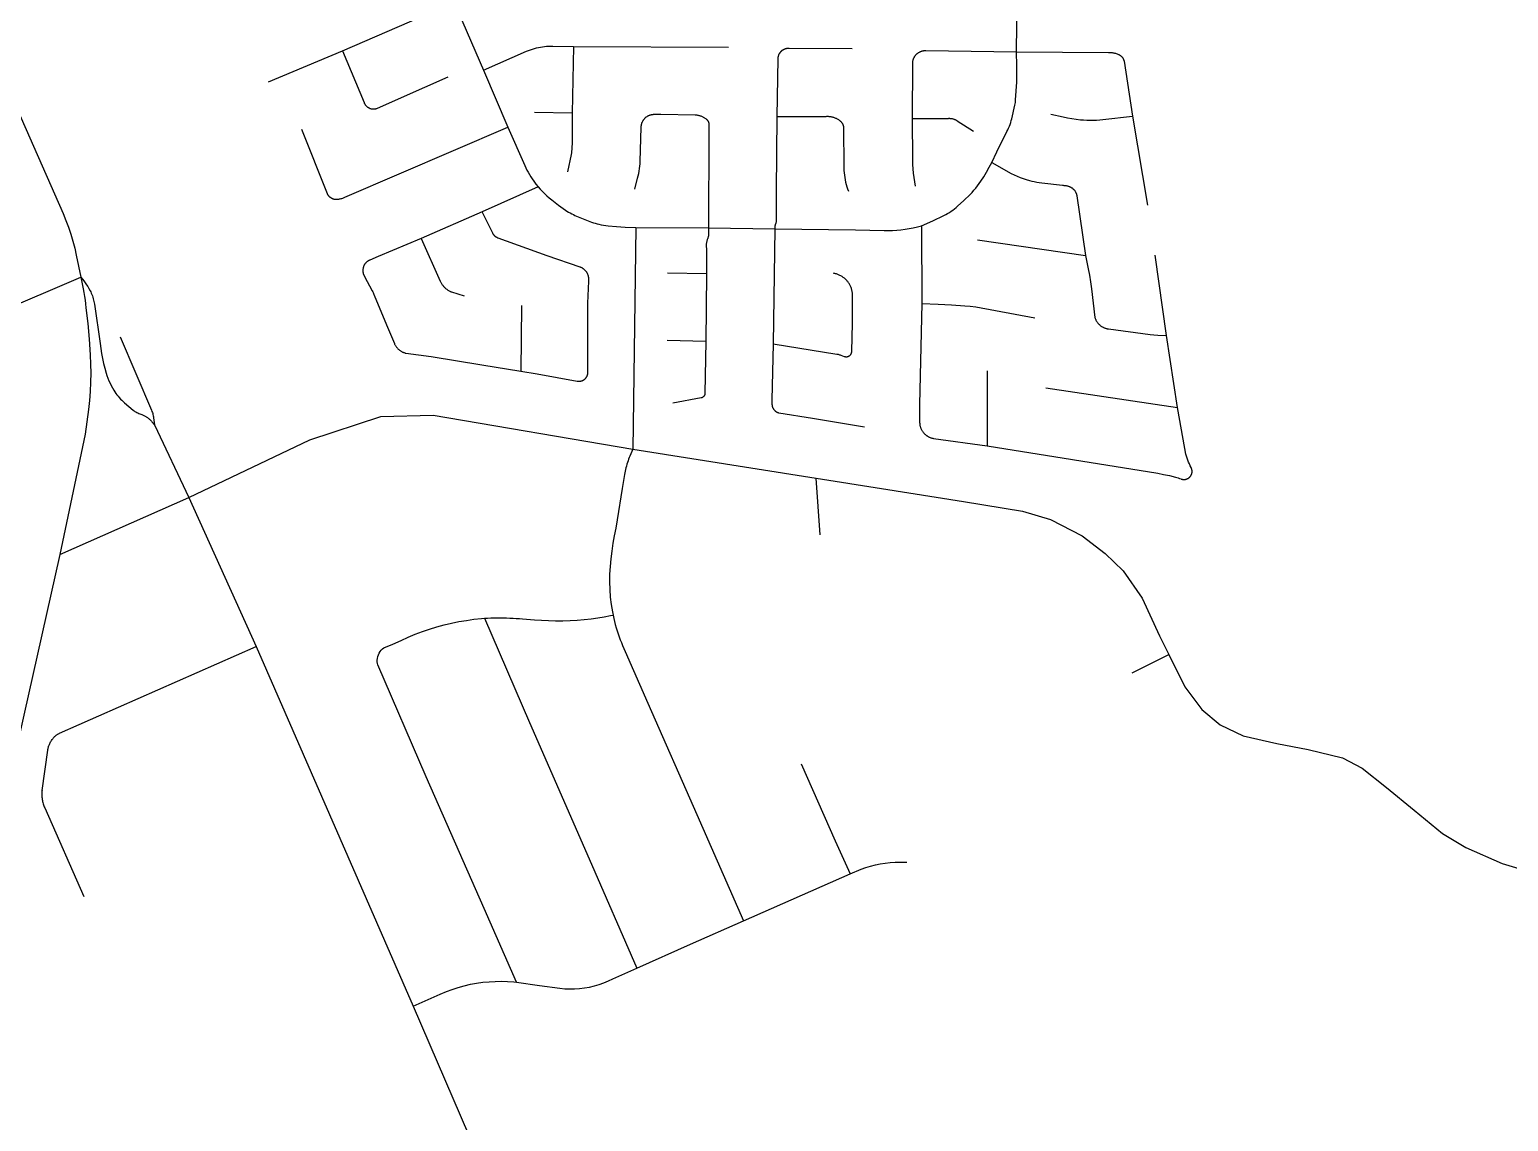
# Model space of a CAD drawing. Header units: inches. Extents: x 326453 to 344102, y 4677180 to 4689621.
# Drawn here: x 340284 to 341495, y 4686833 to 4687728 of the extents above; entities that cross this region are included whole.
import ezdxf

# ---------------------------------------------------------------- set-up
doc = ezdxf.new("R2010")
doc.units = ezdxf.units.IN
doc.header["$MEASUREMENT"] = 0
doc.layers.add('Street_Centreline', color=7, linetype='Continuous')

msp = doc.modelspace()

# ---------------------------------------------------------------- linework, layer by layer
at = {"layer": 'Street_Centreline'}
for p, q in [((341092.1168, 4687709.6132), (341094.2491, 4687854.6796)), ((340540.0179, 4687710.3217), (340631.5223, 4687750.0194)), ((340631.5223, 4687750.0194), (340655.5264, 4687694.5847)), ((340729.3203, 4687713.9793), (340728.1299, 4687659.3408)), ((340729.3203, 4687713.9793), (340856.1467, 4687713.4277)), ((340479.5288, 4687685.0388), (340540.0179, 4687710.3217)), ((340655.5264, 4687694.5847), (340675.5052, 4687647.8113)), ((340728.1299, 4687659.3408), (340697.2511, 4687659.8683)), ((341187.2659, 4687656.8302), (341199.3618, 4687583.8649)), ((340700.4545, 4687598.8667), (340654.4832, 4687578.4584)), ((340654.4832, 4687578.4584), (340604.6638, 4687556.567)), ((341014.2718, 4687566.948), (341014.5483, 4687503.3558)), ((340780.3548, 4687565.6351), (340777.9166, 4687384.1829)), ((340780.3548, 4687565.6351), (340839.8519, 4687565.4191)), ((340839.8519, 4687565.4191), (340894.2039, 4687564.5357)), ((340894.2039, 4687564.5357), (340892.9771, 4687470.2883)), ((341060.1293, 4687555.5388), (341148.8302, 4687542.5909)), ((341215.0729, 4687477.0905), (341205.7013, 4687542.8355)), ((340220.0451, 4687479.93), (340325.7858, 4687524.8186)), ((340838.145, 4687527.6623), (340806.4364, 4687528.2838)), ((340838.145, 4687527.6623), (340837.625, 4687472.28)), ((340686.7205, 4687501.7493), (340686.1049, 4687447.9526)), ((340837.625, 4687472.28), (340805.9609, 4687473.0806)), ((341224.1584, 4687418.2392), (341215.0729, 4687477.0905)), ((341068.1902, 4687448.1714), (341068.1469, 4687386.886)), ((341116.1631, 4687434.3031), (341224.1584, 4687418.2392)), ((340386.1478, 4687403.9043), (340414.2878, 4687344.4262)), ((340777.9166, 4687384.1829), (340928.1989, 4687360.3161)), ((340931.3174, 4687313.9646), (340928.1989, 4687360.3161)), ((340308.5451, 4687297.8308), (340414.2878, 4687344.4262)), ((340414.2878, 4687344.4262), (340469.481, 4687222.4573)), ((340469.481, 4687222.4573), (340598.0764, 4686927.86)), ((341186.8539, 4687200.7935), (341216.8826, 4687215.8423)), ((340868.6462, 4686997.5821), (340955.7995, 4687036.2002)), ((340598.0764, 4686927.86), (340720.632, 4686643.9962))]:
    msp.add_line(p, q, dxfattribs=at)
for points in [[(340154.3559, 4687931.1213), (340249.2829, 4687717.3006), (340311.3195, 4687577.0146), (340313.5524, 4687571.4959), (340315.6123, 4687565.9103), (340317.497, 4687560.2632), (340319.2048, 4687554.5601), (340320.7339, 4687548.8065), (340322.083, 4687543.0081), (340325.7858, 4687524.8186)], [(340655.5264, 4687694.5847), (340690.9409, 4687709.9662), (340692.5052, 4687710.6155), (340694.0897, 4687711.2137), (340695.6928, 4687711.7601), (340697.3129, 4687712.254), (340698.9481, 4687712.6951), (340700.5968, 4687713.0827), (340702.2573, 4687713.4165), (340703.9277, 4687713.6962), (340705.6063, 4687713.9215), (340707.2914, 4687714.092), (340708.9811, 4687714.2077), (340710.6737, 4687714.2684), (340712.3673, 4687714.274), (340729.3204, 4687713.9794)], [(340957.6861, 4687712.1008), (340906.012, 4687712.1928), (340905.7113, 4687712.2136), (340905.4101, 4687712.224), (340905.1088, 4687712.2239), (340904.8076, 4687712.2132), (340904.5069, 4687712.192), (340904.2072, 4687712.1603), (340903.9088, 4687712.1182), (340903.612, 4687712.0657), (340903.3173, 4687712.0029), (340903.0249, 4687711.9298), (340902.7353, 4687711.8466), (340902.4487, 4687711.7533), (340902.1656, 4687711.65), (340901.8862, 4687711.5369), (340901.611, 4687711.4142), (340901.3402, 4687711.2819), (340901.0742, 4687711.1402), (340900.8133, 4687710.9894), (340900.5578, 4687710.8295), (340900.3081, 4687710.6608), (340900.0644, 4687710.4835), (340899.827, 4687710.2978), (340899.5963, 4687710.1039), (340899.3725, 4687709.9021), (340899.1558, 4687709.6926), (340898.9466, 4687709.4756), (340898.7451, 4687709.2515), (340898.5516, 4687709.0205), (340898.3662, 4687708.7828), (340898.1893, 4687708.5389), (340898.021, 4687708.2889), (340897.8615, 4687708.0332), (340897.711, 4687707.7721), (340897.5697, 4687707.5059), (340897.4378, 4687707.2349), (340897.3155, 4687706.9595), (340897.2028, 4687706.6799), (340897.1, 4687706.3966), (340897.0071, 4687706.1099), (340896.9243, 4687705.8202), (340896.8517, 4687705.5277), (340896.7893, 4687705.2328), (340896.7372, 4687704.936), (340896.6955, 4687704.6375), (340896.6643, 4687704.3377), (340896.6436, 4687704.0371), (340896.6334, 4687703.7359), (340895.8533, 4687656.426)], [(340540.0179, 4687710.3217), (340557.7473, 4687667.8962), (340557.8635, 4687667.631), (340557.9887, 4687667.37), (340558.1227, 4687667.1134), (340558.2654, 4687666.8615), (340558.4167, 4687666.6147), (340558.5763, 4687666.3732), (340558.7441, 4687666.1373), (340558.9198, 4687665.9072), (340559.1034, 4687665.6833), (340559.2944, 4687665.4658), (340559.4928, 4687665.255), (340559.6983, 4687665.0511), (340559.9106, 4687664.8543), (340560.1296, 4687664.6649), (340560.3549, 4687664.4832), (340560.5863, 4687664.3092), (340560.8235, 4687664.1432), (340561.0662, 4687663.9855), (340561.3142, 4687663.8361), (340561.5671, 4687663.6953), (340561.8248, 4687663.5633), (340562.0867, 4687663.4401), (340562.3528, 4687663.326), (340562.6226, 4687663.221), (340562.8958, 4687663.1253), (340563.1721, 4687663.039), (340563.4513, 4687662.9622), (340563.7328, 4687662.8951), (340564.0166, 4687662.8375), (340564.3021, 4687662.7898), (340564.5891, 4687662.7518), (340564.8772, 4687662.7236), (340565.1661, 4687662.7054), (340565.4555, 4687662.697), (340565.745, 4687662.6985), (340566.0342, 4687662.7099), (340566.3229, 4687662.7312), (340566.6108, 4687662.7624), (340566.8973, 4687662.8034), (340567.1823, 4687662.8541), (340567.4654, 4687662.9146), (340567.7463, 4687662.9848), (340568.0246, 4687663.0645), (340568.3, 4687663.1536), (340588.4, 4687672.1705), (340626.7867, 4687689.0442)], [(341006.8883, 4687654.9543), (341007.1319, 4687700.435), (341007.1538, 4687700.7969), (341007.1882, 4687701.1577), (341007.2348, 4687701.5172), (341007.2937, 4687701.8749), (341007.3649, 4687702.2304), (341007.4481, 4687702.5832), (341007.5434, 4687702.933), (341007.6506, 4687703.2793), (341007.7696, 4687703.6217), (341007.9002, 4687703.9599), (341008.0423, 4687704.2933), (341008.1958, 4687704.6218), (341008.3604, 4687704.9448), (341008.5359, 4687705.2619), (341008.7222, 4687705.5729), (341008.9191, 4687705.8773), (341009.1262, 4687706.1748), (341009.3434, 4687706.4651), (341009.5704, 4687706.7477), (341009.8069, 4687707.0224), (341010.0527, 4687707.2889), (341010.3075, 4687707.5467), (341010.571, 4687707.7958), (341010.8428, 4687708.0356), (341011.1226, 4687708.266), (341011.4102, 4687708.4867), (341011.7052, 4687708.6975), (341012.0072, 4687708.898), (341012.3159, 4687709.088), (341012.6309, 4687709.2674), (341012.9519, 4687709.4359), (341013.2784, 4687709.5933), (341013.6102, 4687709.7395), (341013.9467, 4687709.8742), (341014.2877, 4687709.9973), (341014.6326, 4687710.1087), (341014.9812, 4687710.2082), (341015.333, 4687710.2958), (341015.6876, 4687710.3712), (341016.0445, 4687710.4345), (341016.4034, 4687710.4855), (341016.7639, 4687710.5242), (341017.1254, 4687710.5505), (341017.4877, 4687710.5645), (341017.8502, 4687710.566), (341092.1168, 4687709.6132)], [(341071.8875, 4687618.9501), (341076.0687, 4687627.5991), (341084.2996, 4687644.131), (341085.0261, 4687645.5853), (341085.7017, 4687647.0638), (341086.3259, 4687648.5648), (341086.8977, 4687650.0866), (341087.4166, 4687651.6272), (341087.8818, 4687653.1848), (341088.2929, 4687654.7576), (341090.8181, 4687665.7363), (341091.0404, 4687666.8537), (341091.2236, 4687667.9781), (341091.3675, 4687669.1083), (341091.472, 4687670.2427), (341092.3528, 4687684.6267), (341092.5078, 4687689.0676), (341092.547, 4687693.511), (341092.4703, 4687697.9539), (341092.1168, 4687709.6132)], [(341092.1168, 4687709.6132), (341167.6441, 4687709.0998), (341168.3468, 4687709.0832), (341169.0487, 4687709.0429), (341169.7487, 4687708.979), (341170.4462, 4687708.8916), (341171.1404, 4687708.7807), (341171.8304, 4687708.6464), (341172.5156, 4687708.489), (341173.195, 4687708.3087), (341173.868, 4687708.1055), (341174.5337, 4687707.8797), (341175.1915, 4687707.6317), (341175.8405, 4687707.3617), (341176.0823, 4687707.2512), (341176.3201, 4687707.1325), (341176.5537, 4687707.0055), (341176.7828, 4687706.8706), (341177.007, 4687706.7278), (341177.2262, 4687706.5774), (341177.44, 4687706.4194), (341177.6482, 4687706.2542), (341177.8506, 4687706.0818), (341178.0469, 4687705.9025), (341178.2369, 4687705.7166), (341178.4203, 4687705.5242), (341178.5969, 4687705.3255), (341178.7666, 4687705.1209), (341178.9291, 4687704.9104), (341179.0841, 4687704.6945), (341179.2317, 4687704.4734), (341179.3715, 4687704.2473), (341179.5033, 4687704.0165), (341179.6271, 4687703.7812), (341179.7427, 4687703.5418), (341179.8499, 4687703.2986), (341179.9487, 4687703.0517), (341180.0388, 4687702.8017), (341180.1202, 4687702.5486), (341180.1928, 4687702.2929), (341180.2565, 4687702.0348), (341180.3113, 4687701.7746), (341187.2659, 4687656.8302)], [(340728.1299, 4687659.3408), (340728.1036, 4687633.5618), (340728.0807, 4687632.1953), (340728.0148, 4687630.8302), (340727.9061, 4687629.4678), (340727.7545, 4687628.1095), (340727.5603, 4687626.7567), (340727.3237, 4687625.4106), (340724.346, 4687611.093)], [(340779.5215, 4687597.1019), (340781.8202, 4687606.0188), (340782.3248, 4687607.9517), (340782.7627, 4687609.9007), (340783.1332, 4687611.8637), (340783.4361, 4687613.8382), (340783.6708, 4687615.822), (340783.8373, 4687617.8127), (340783.9351, 4687619.8079), (340784.8254, 4687647.7892), (340784.8295, 4687648.1488), (340784.846, 4687648.508), (340784.8748, 4687648.8665), (340784.9158, 4687649.2237), (340784.969, 4687649.5794), (340785.0343, 4687649.933), (340785.1118, 4687650.2842), (340785.2012, 4687650.6325), (340785.3024, 4687650.9776), (340785.4154, 4687651.319), (340785.54, 4687651.6563), (340785.6761, 4687651.9892), (340785.8235, 4687652.3172), (340785.9821, 4687652.64), (340786.1516, 4687652.9571), (340786.3318, 4687653.2683), (340786.5226, 4687653.5731), (340786.7238, 4687653.8712), (340786.935, 4687654.1623), (340787.156, 4687654.446), (340787.3866, 4687654.7219), (340787.6266, 4687654.9898), (340787.8755, 4687655.2493), (340788.1332, 4687655.5001), (340788.3993, 4687655.742), (340788.6736, 4687655.9746), (340788.9556, 4687656.1977), (340789.2451, 4687656.411), (340789.5418, 4687656.6143), (340789.8452, 4687656.8073), (340790.155, 4687656.9899), (340790.471, 4687657.1617), (340790.7926, 4687657.3226), (340791.1195, 4687657.4723), (340791.4514, 4687657.6109), (340791.7878, 4687657.7379), (340792.1283, 4687657.8534), (340792.4727, 4687657.9572), (340792.8203, 4687658.0491), (340793.1709, 4687658.1291), (340793.5241, 4687658.197), (340793.8793, 4687658.2528), (340794.2363, 4687658.2964), (340794.5945, 4687658.3278), (340794.9536, 4687658.3469), (340795.3132, 4687658.3537), (340800.853, 4687658.3635), (340828.845, 4687658.0035), (340829.3891, 4687657.9652), (340829.9315, 4687657.9083), (340830.4717, 4687657.8328), (340831.0089, 4687657.7388), (340831.5426, 4687657.6263), (340832.0721, 4687657.4955), (340832.5968, 4687657.3467), (340833.1161, 4687657.1798), (340833.6293, 4687656.9952), (340834.1359, 4687656.793), (340834.6352, 4687656.5736), (340835.1267, 4687656.3371), (340835.6097, 4687656.0838), (340836.0838, 4687655.8141), (340836.5483, 4687655.5283), (340837.0027, 4687655.2266), (340837.4465, 4687654.9095), (340837.879, 4687654.5773), (340838.2999, 4687654.2304), (340838.4406, 4687654.1061), (340838.5769, 4687653.977), (340838.7087, 4687653.8432), (340838.8358, 4687653.705), (340838.958, 4687653.5625), (340839.0752, 4687653.4158), (340839.1873, 4687653.2652), (340839.2941, 4687653.1108), (340839.3955, 4687652.9528), (340839.4915, 4687652.7914), (340839.5817, 4687652.6268), (340839.6663, 4687652.4592), (340839.745, 4687652.2887), (340839.8177, 4687652.1156), (340839.8845, 4687651.9401), (340839.9451, 4687651.7625), (340839.9996, 4687651.5828), (340840.0478, 4687651.4013), (340840.0897, 4687651.2183), (340840.1253, 4687651.034), (340840.1545, 4687650.8485), (340840.1773, 4687650.6622), (340840.1936, 4687650.4751), (340840.2034, 4687650.2876), (340840.2068, 4687650.0999), (340840.2117, 4687643.0142), (340839.8519, 4687565.4191)], [(340895.8533, 4687656.426), (340895.3594, 4687595.7367), (340895.42, 4687571.9739), (340895.4149, 4687571.6252), (340895.398, 4687571.2768), (340895.3691, 4687570.9292), (340895.3283, 4687570.5828), (340895.2758, 4687570.2379), (340895.2115, 4687569.8951), (340895.1355, 4687569.5547), (340895.048, 4687569.217), (340894.9489, 4687568.8826), (340894.8385, 4687568.5517), (340894.7168, 4687568.2248), (340894.6231, 4687567.9732), (340894.5379, 4687567.7186), (340894.4613, 4687567.4613), (340894.3934, 4687567.2015), (340894.3342, 4687566.9396), (340894.2839, 4687566.6758), (340894.2425, 4687566.4106), (340894.21, 4687566.144), (340894.1864, 4687565.8766), (340894.1719, 4687565.6085), (340894.1664, 4687565.34), (340894.1699, 4687565.0715), (340894.1824, 4687564.8033), (340894.2039, 4687564.5357)], [(340895.8533, 4687656.426), (340929.2902, 4687656.4825), (340932.8224, 4687656.5364), (340936.3518, 4687656.6862), (340936.9026, 4687656.7078), (340937.4539, 4687656.7108), (340938.0049, 4687656.6953), (340938.5551, 4687656.6612), (340939.1038, 4687656.6086), (340939.6505, 4687656.5375), (340940.1944, 4687656.4481), (340940.7351, 4687656.3405), (340941.2718, 4687656.2147), (340941.8039, 4687656.0709), (340942.3309, 4687655.9092), (340942.8522, 4687655.73), (340943.3672, 4687655.5332), (340943.8752, 4687655.3193), (340944.3757, 4687655.0883), (340944.8682, 4687654.8406), (340945.3521, 4687654.5765), (340945.8268, 4687654.2963), (340946.2918, 4687654.0002), (340946.7465, 4687653.6887), (340947.1905, 4687653.362), (340947.6233, 4687653.0205), (340947.8358, 4687652.8408), (340948.0419, 4687652.6538), (340948.2414, 4687652.4598), (340948.434, 4687652.259), (340948.6196, 4687652.0516), (340948.7979, 4687651.8379), (340948.9687, 4687651.6182), (340949.1317, 4687651.3927), (340949.2869, 4687651.1617), (340949.4339, 4687650.9254), (340949.5727, 4687650.6842), (340949.7031, 4687650.4383), (340949.8248, 4687650.1881), (340949.9378, 4687649.9338), (340950.042, 4687649.6757), (340950.1371, 4687649.4142), (340950.2231, 4687649.1495), (340950.2999, 4687648.8821), (340950.3673, 4687648.6121), (340950.4254, 4687648.3399), (340950.474, 4687648.0659), (340950.5131, 4687647.7904), (340950.5426, 4687647.5137), (340950.5626, 4687647.2361), (340950.5729, 4687646.958), (340950.5735, 4687646.6797), (340950.6414, 4687616.2683), (340950.6777, 4687614.3286), (340950.778, 4687612.3912), (340950.9421, 4687610.4582), (340951.1699, 4687608.5316), (340951.4612, 4687606.6136), (340951.8155, 4687604.7062), (340952.2326, 4687602.8116), (340952.7119, 4687600.9317), (340953.253, 4687599.0687), (340953.8552, 4687597.2245), (340954.518, 4687595.4013)], [(341006.8883, 4687654.9543), (341035.7202, 4687654.976), (341036.1082, 4687655.0163), (341036.4975, 4687655.0434), (341036.8874, 4687655.0572), (341037.2775, 4687655.0576), (341037.6675, 4687655.0447), (341038.0567, 4687655.0185), (341038.4449, 4687654.979), (341038.8314, 4687654.9262), (341039.216, 4687654.8602), (341039.598, 4687654.7812), (341039.9772, 4687654.6891), (341040.3529, 4687654.5841), (341040.7249, 4687654.4664), (341041.0926, 4687654.336), (341041.4556, 4687654.1931), (341041.8136, 4687654.0378), (341042.166, 4687653.8705), (341042.5125, 4687653.6911), (341042.8526, 4687653.5001), (341043.1861, 4687653.2975), (341043.5124, 4687653.0836), (341056.8266, 4687644.6284)], [(341009.4939, 4687599.4778), (341008.802, 4687602.9957), (341008.2299, 4687606.5351), (341007.7781, 4687610.0918), (341007.4471, 4687613.6618), (341007.2374, 4687617.2409), (341007.1492, 4687620.8251), (341006.8883, 4687654.9543)], [(341120.2198, 4687658.3866), (341130.2791, 4687656.1517), (341133.8253, 4687655.4471), (341137.3895, 4687654.8394), (341140.9688, 4687654.3293), (341144.5608, 4687653.9169), (341147.1819, 4687653.6928), (341149.8087, 4687653.5492), (341152.4387, 4687653.4862), (341155.0693, 4687653.504), (341157.6982, 4687653.6025), (341160.3228, 4687653.7816), (341162.9407, 4687654.0411), (341187.2659, 4687656.8302)], [(340506.5888, 4687646.298), (340527.4992, 4687593.4749), (340527.626, 4687593.2184), (340527.7617, 4687592.9664), (340527.906, 4687592.7193), (340528.0588, 4687592.4774), (340528.22, 4687592.2409), (340528.3892, 4687592.0101), (340528.5663, 4687591.7853), (340528.7511, 4687591.5668), (340528.9434, 4687591.3549), (340529.1429, 4687591.1497), (340529.3495, 4687590.9516), (340529.5627, 4687590.7608), (340529.7825, 4687590.5775), (340530.0085, 4687590.4019), (340530.2404, 4687590.2343), (340530.478, 4687590.0748), (340530.721, 4687589.9237), (340530.9691, 4687589.7811), (340531.222, 4687589.6471), (340531.4794, 4687589.5221), (340531.741, 4687589.406), (340532.0065, 4687589.2991), (340532.2754, 4687589.2014), (340532.5477, 4687589.1131), (340532.8228, 4687589.0344), (340533.1005, 4687588.9652), (340533.3804, 4687588.9057), (340533.6622, 4687588.8559), (340533.9456, 4687588.816), (340534.2302, 4687588.7859), (340534.5156, 4687588.7657), (340534.8016, 4687588.7554), (340535.0878, 4687588.755), (340535.3738, 4687588.7646), (340535.6593, 4687588.7841), (340536.3254, 4687588.8519), (340536.9889, 4687588.9411), (340537.6492, 4687589.0515), (340538.3056, 4687589.1831), (340538.9575, 4687589.3357), (340539.6041, 4687589.5091), (340540.2449, 4687589.7031), (340540.8791, 4687589.9177), (340541.506, 4687590.1524), (340542.1252, 4687590.4072), (340675.5052, 4687647.8113)], [(340675.5052, 4687647.8113), (340689.3284, 4687616.5525), (340690.2209, 4687614.6154), (340691.1724, 4687612.7066), (340692.1821, 4687610.828), (340693.2491, 4687608.9812), (340694.3722, 4687607.1681), (340695.5506, 4687605.3903), (340696.7829, 4687603.6496), (340698.5909, 4687601.2368), (340700.4545, 4687598.8667)], [(341014.2718, 4687566.948), (341023.5644, 4687571.088), (341032.7403, 4687575.4805), (341034.2443, 4687576.2574), (341035.7216, 4687577.0841), (341037.1704, 4687577.9597), (341038.5892, 4687578.883), (341039.9765, 4687579.8533), (341041.3306, 4687580.8692), (341042.65, 4687581.9298), (341043.9333, 4687583.0338), (341049.1124, 4687587.783), (341054.1469, 4687592.6852), (341055.7598, 4687594.3573), (341057.3173, 4687596.081), (341058.8178, 4687597.8547), (341060.2597, 4687599.6763), (341061.6414, 4687601.544), (341062.9614, 4687603.4557), (341065.3817, 4687607.2178), (341067.6777, 4687611.057), (341069.8471, 4687614.9691), (341071.8875, 4687618.9501)], [(341071.8875, 4687618.9501), (341087.8863, 4687609.8828), (341090.2814, 4687608.7335), (341092.7127, 4687607.6627), (341095.1776, 4687606.6717), (341097.6734, 4687605.7616), (341100.1976, 4687604.9332), (341102.7474, 4687604.1875), (341104.7527, 4687603.6689), (341106.7726, 4687603.211), (341108.8055, 4687602.8145), (341110.8494, 4687602.4796), (341112.9026, 4687602.2066), (341129.7453, 4687600.2256), (341130.3571, 4687600.1988), (341130.9677, 4687600.153), (341131.5767, 4687600.0882), (341132.1833, 4687600.0045), (341132.7871, 4687599.902), (341133.3874, 4687599.7808), (341133.9836, 4687599.641), (341134.5752, 4687599.4827), (341134.9033, 4687599.3832), (341135.2278, 4687599.2724), (341135.5482, 4687599.1504), (341135.8642, 4687599.0173), (341136.1753, 4687598.8732), (341136.4813, 4687598.7185), (341136.7817, 4687598.5532), (341137.0762, 4687598.3776), (341137.3644, 4687598.1918), (341137.646, 4687597.9961), (341137.9206, 4687597.7908), (341138.1879, 4687597.576), (341138.4475, 4687597.3521), (341138.6992, 4687597.1193), (341138.9427, 4687596.8778), (341139.1776, 4687596.6281), (341139.4037, 4687596.3703), (341139.6207, 4687596.1048), (341139.8284, 4687595.832), (341140.0264, 4687595.5521), (341140.2146, 4687595.2654), (341140.3927, 4687594.9724), (341140.5605, 4687594.6734), (341140.7178, 4687594.3688), (341140.8644, 4687594.0588), (341141.0002, 4687593.744), (341141.1249, 4687593.4246), (341141.2385, 4687593.101), (341141.3407, 4687592.7738), (341141.4315, 4687592.4431), (341141.5107, 4687592.1095), (341141.5783, 4687591.7734), (341141.6342, 4687591.4351), (341148.8302, 4687542.5909)], [(340700.4545, 4687598.8667), (340702.0971, 4687597.0742), (340703.8606, 4687595.2094), (340705.6819, 4687593.4009), (340707.5592, 4687591.6507), (340709.4906, 4687589.9603), (340711.4742, 4687588.3315), (340717.048, 4687584.0339), (340722.7479, 4687579.9048), (340723.9809, 4687579.0715), (340725.2427, 4687578.2824), (340726.5315, 4687577.5384), (340727.8459, 4687576.8404), (340729.1842, 4687576.1894), (340730.5446, 4687575.5861), (340742.6611, 4687570.6354), (340744.1278, 4687570.0818), (340745.6106, 4687569.5728), (340747.1081, 4687569.1089), (340748.619, 4687568.6905), (340750.1418, 4687568.3181), (340751.9976, 4687567.9218), (340753.864, 4687567.5788), (340755.7395, 4687567.2895), (340757.6224, 4687567.0541), (340764.6723, 4687566.4018), (340771.7409, 4687566.0008), (340780.3548, 4687565.6351)], [(340686.1049, 4687447.9526), (340699.4752, 4687445.729), (340732.3628, 4687439.7899), (340732.615, 4687439.746), (340732.8686, 4687439.711), (340733.1233, 4687439.6847), (340733.3787, 4687439.6673), (340733.6346, 4687439.6588), (340733.8906, 4687439.6591), (340734.1464, 4687439.6684), (340734.4018, 4687439.6865), (340734.6564, 4687439.7135), (340734.9099, 4687439.7493), (340735.162, 4687439.7939), (340735.4124, 4687439.8472), (340735.6608, 4687439.9092), (340735.907, 4687439.9797), (340736.1505, 4687440.0588), (340736.3911, 4687440.1462), (340736.6285, 4687440.242), (340736.8625, 4687440.346), (340737.0927, 4687440.458), (340737.3189, 4687440.5779), (340737.5408, 4687440.7056), (340737.7581, 4687440.841), (340737.9706, 4687440.9838), (340738.178, 4687441.1339), (340738.3801, 4687441.2911), (340738.5766, 4687441.4552), (340738.7672, 4687441.6261), (340738.9519, 4687441.8034), (340739.1302, 4687441.9871), (340739.3021, 4687442.1769), (340739.4673, 4687442.3725), (340739.6256, 4687442.5737), (340739.7768, 4687442.7803), (340739.9207, 4687442.992), (340740.0572, 4687443.2086), (340740.1861, 4687443.4298), (340740.3073, 4687443.6553), (340740.4205, 4687443.8849), (340740.5257, 4687444.1183), (340740.6228, 4687444.3553), (340740.7115, 4687444.5954), (340740.7919, 4687444.8385), (340740.8638, 4687445.0842), (340740.9271, 4687445.3323), (340740.9817, 4687445.5824), (340741.0277, 4687445.8343), (340741.0648, 4687446.0876), (340741.0932, 4687446.342), (340741.1127, 4687446.5973), (340741.1233, 4687446.8531), (340741.1251, 4687447.1091), (340740.9557, 4687463.1214), (340741.0675, 4687503.5137), (340741.7593, 4687521.61), (340741.805, 4687521.9753), (340741.8381, 4687522.342), (340741.8586, 4687522.7096), (340741.8663, 4687523.0778), (340741.8614, 4687523.4459), (340741.8437, 4687523.8137), (340741.8134, 4687524.1807), (340741.7704, 4687524.5463), (340741.7148, 4687524.9103), (340741.6467, 4687525.2722), (340741.5661, 4687525.6314), (340741.4732, 4687525.9877), (340741.3681, 4687526.3406), (340741.2508, 4687526.6896), (340741.1216, 4687527.0344), (340740.9805, 4687527.3745), (340740.8278, 4687527.7095), (340740.6636, 4687528.0391), (340740.4882, 4687528.3628), (340740.3016, 4687528.6803), (340740.1043, 4687528.9911), (340739.8963, 4687529.2949), (340739.6779, 4687529.5914), (340739.4495, 4687529.8802), (340739.2112, 4687530.1609), (340738.9634, 4687530.4332), (340738.7063, 4687530.6968), (340738.4403, 4687530.9514), (340738.1657, 4687531.1966), (340737.8828, 4687531.4322), (340737.5919, 4687531.6579), (340737.2933, 4687531.8735), (340736.9876, 4687532.0786), (340736.6749, 4687532.273), (340736.3557, 4687532.4566), (340736.0304, 4687532.629), (340735.6993, 4687532.7901), (340735.3628, 4687532.9396), (340735.0214, 4687533.0775), (340734.6754, 4687533.2035), (340707.7007, 4687542.5026), (340667.694, 4687556.8529), (340667.4331, 4687556.9551), (340667.1758, 4687557.0662), (340666.9225, 4687557.186), (340666.6734, 4687557.3145), (340666.4289, 4687557.4513), (340666.1892, 4687557.5965), (340665.9546, 4687557.7498), (340665.7254, 4687557.9111), (340665.5019, 4687558.0801), (340665.2843, 4687558.2566), (340665.0728, 4687558.4405), (340664.8678, 4687558.6315), (340664.6694, 4687558.8294), (340664.4779, 4687559.034), (340664.2935, 4687559.2451), (340664.1165, 4687559.4623), (340663.947, 4687559.6855), (340663.7853, 4687559.9143), (340663.6314, 4687560.1485), (340663.4857, 4687560.3879), (340663.3483, 4687560.6321), (340663.2193, 4687560.8809), (340654.4832, 4687578.4584)], [(340894.2039, 4687564.5357), (340960.4234, 4687563.8442), (340983.8656, 4687563.2546), (340987.2807, 4687563.2241), (340990.695, 4687563.3045), (340994.105, 4687563.4955), (340997.5069, 4687563.7972), (341000.8973, 4687564.209), (341004.2725, 4687564.7306), (341007.629, 4687565.3614), (341010.9633, 4687566.1008), (341014.2718, 4687566.948)], [(340604.6638, 4687556.567), (340569.3892, 4687541.8995), (340562.4561, 4687538.9705), (340562.1616, 4687538.84), (340561.8717, 4687538.6994), (340561.5869, 4687538.5488), (340561.3075, 4687538.3885), (340561.0338, 4687538.2185), (340560.7662, 4687538.0391), (340560.5049, 4687537.8506), (340560.2504, 4687537.6532), (340560.0028, 4687537.447), (340559.7625, 4687537.2324), (340559.5298, 4687537.0096), (340559.305, 4687536.7788), (340559.0883, 4687536.5404), (340558.88, 4687536.2947), (340558.6804, 4687536.0418), (340558.4896, 4687535.7822), (340558.3079, 4687535.5162), (340558.1356, 4687535.244), (340557.9728, 4687534.966), (340557.8197, 4687534.6825), (340557.6766, 4687534.3939), (340557.5435, 4687534.1005), (340557.4207, 4687533.8026), (340557.3083, 4687533.5007), (340557.2065, 4687533.1951), (340557.1153, 4687532.8861), (340557.0348, 4687532.5741), (340556.9652, 4687532.2596), (340556.9066, 4687531.9428), (340556.8589, 4687531.6242), (340556.8224, 4687531.3041), (340556.7969, 4687530.9829), (340556.7826, 4687530.6611), (340556.7795, 4687530.3389), (340556.7875, 4687530.0168), (340556.8067, 4687529.6953), (340556.837, 4687529.3745), (340556.8785, 4687529.055), (340556.9309, 4687528.7372), (340556.9944, 4687528.4213), (340557.0688, 4687528.1079), (340557.154, 4687527.7972), (340557.2499, 4687527.4896), (340557.3564, 4687527.1855), (340557.4734, 4687526.8854), (340557.6007, 4687526.5894), (340557.7382, 4687526.2981), (340557.8857, 4687526.0117), (340558.043, 4687525.7305), (340558.21, 4687525.455), (340564.4881, 4687513.6431), (340564.8381, 4687512.9566), (340565.1645, 4687512.2585), (340565.467, 4687511.5498), (340565.7452, 4687510.8311), (340565.9987, 4687510.1034), (340576.1296, 4687485.7769), (340582.6303, 4687470.5668), (340582.8214, 4687470.1401), (340583.0272, 4687469.7201), (340583.2472, 4687469.3075), (340583.4814, 4687468.9027), (340583.7294, 4687468.5062), (340583.9908, 4687468.1185), (340584.2655, 4687467.74), (340584.553, 4687467.3712), (340584.8531, 4687467.0126), (340585.1653, 4687466.6644), (340585.4894, 4687466.3273), (340585.8249, 4687466.0015), (340586.1713, 4687465.6874), (340586.5284, 4687465.3855), (340586.8957, 4687465.096), (340587.2727, 4687464.8194), (340587.6591, 4687464.5559), (340588.0543, 4687464.3058), (340588.4578, 4687464.0696), (340588.8693, 4687463.8473), (340589.2881, 4687463.6394), (340589.7139, 4687463.446), (340590.1461, 4687463.2674), (340590.5842, 4687463.1037), (340591.0276, 4687462.9553), (340591.4759, 4687462.8222), (340591.9285, 4687462.7047), (340612.6994, 4687459.8835), (340654.1449, 4687453.1139), (340686.1049, 4687447.9526)], [(340604.6638, 4687556.567), (340620.1153, 4687521.7579), (340620.3588, 4687521.2338), (340620.62, 4687520.7182), (340620.8986, 4687520.2119), (340621.1944, 4687519.7154), (340621.507, 4687519.2293), (340621.8359, 4687518.7541), (340622.1809, 4687518.2905), (340622.5415, 4687517.8388), (340622.9174, 4687517.3998), (340623.3079, 4687516.9738), (340623.7129, 4687516.5615), (340624.1316, 4687516.1631), (340624.5637, 4687515.7794), (340625.0086, 4687515.4105), (340625.4659, 4687515.0571), (340625.935, 4687514.7195), (340626.4153, 4687514.3982), (340626.9063, 4687514.0933), (340627.4075, 4687513.8055), (340627.9182, 4687513.5349), (340628.4378, 4687513.2819), (340628.9657, 4687513.0468), (340629.5014, 4687512.8298), (340639.8898, 4687509.5501)], [(340839.8519, 4687565.4191), (340839.8956, 4687560.3458), (340839.893, 4687559.9985), (340839.879, 4687559.6514), (340839.8538, 4687559.305), (340839.8173, 4687558.9596), (340839.7696, 4687558.6156), (340839.7108, 4687558.2733), (340839.6408, 4687557.9331), (340839.5598, 4687557.5953), (340839.4679, 4687557.2604), (340839.3652, 4687556.9286), (340839.2517, 4687556.6004), (340839.1275, 4687556.276), (340838.9383, 4687555.7796), (340838.7667, 4687555.2768), (340838.6128, 4687554.7684), (340838.4768, 4687554.2549), (340838.3589, 4687553.7369), (340838.2593, 4687553.2151), (340838.178, 4687552.6901), (340838.1152, 4687552.1626), (340838.0709, 4687551.6332), (340838.0453, 4687551.1026), (340838.0383, 4687550.5714), (340838.0499, 4687550.0403), (340838.0802, 4687549.5099), (340838.129, 4687548.9809), (340838.145, 4687527.6623)], [(341148.8302, 4687542.5909), (341150.921, 4687531.909), (341151.9472, 4687526.4629), (341152.828, 4687520.9913), (341153.5627, 4687515.4982), (341156.4051, 4687491.856), (341156.5503, 4687491.4176), (341156.7106, 4687490.9845), (341156.8856, 4687490.5571), (341157.0751, 4687490.136), (341157.279, 4687489.7216), (341157.497, 4687489.3144), (341157.7288, 4687488.915), (341157.9742, 4687488.5238), (341158.2329, 4687488.1412), (341158.5046, 4687487.7677), (341158.7889, 4687487.4038), (341159.0855, 4687487.0498), (341159.3942, 4687486.7063), (341159.7144, 4687486.3735), (341160.0458, 4687486.0519), (341160.3881, 4687485.7418), (341160.7409, 4687485.4437), (341161.1036, 4687485.1579), (341161.476, 4687484.8847), (341161.8575, 4687484.6244), (341162.2477, 4687484.3774), (341162.6461, 4687484.1439), (341163.0524, 4687483.9242), (341163.4659, 4687483.7186), (341163.8862, 4687483.5273), (341164.3129, 4687483.3505), (341164.7454, 4687483.1885), (341165.1832, 4687483.0415), (341165.6257, 4687482.9095), (341166.0726, 4687482.7928), (341166.5232, 4687482.6915), (341166.977, 4687482.6057), (341167.4334, 4687482.5355), (341201.6554, 4687477.8753), (341204.779, 4687477.6065), (341207.9086, 4687477.4207), (341215.0729, 4687477.0905)], [(340325.7858, 4687524.8186), (340327.6991, 4687515.3186), (340328.3072, 4687512.2612), (340328.826, 4687509.1873), (340329.255, 4687506.0997), (340329.5938, 4687503.0008), (340329.8422, 4687499.8934), (340331.4035, 4687487.0332), (340332.6102, 4687474.1349), (340333.4615, 4687461.2083), (340333.7823, 4687453.7642), (340333.8726, 4687446.3138), (340333.7324, 4687438.8641), (340333.3618, 4687431.4223), (340332.7612, 4687423.9956), (340331.931, 4687416.591), (340329.3431, 4687396.3421), (340308.5451, 4687297.8308)], [(340325.7858, 4687524.8186), (340327.0281, 4687523.371), (340328.2187, 4687521.8806), (340329.3562, 4687520.3492), (340330.4389, 4687518.7787), (340331.4657, 4687517.1711), (340332.4353, 4687515.5282), (340333.3464, 4687513.8523), (340333.8707, 4687512.8034), (340334.3596, 4687511.7376), (340334.8124, 4687510.6559), (340335.2287, 4687509.5597), (340335.608, 4687508.4501), (340335.9498, 4687507.3284), (340336.2538, 4687506.1959), (340336.5197, 4687505.0538), (340336.7471, 4687503.9034), (340336.9357, 4687502.7461), (340341.6248, 4687470.5966), (340342.0893, 4687466.4989), (340342.693, 4687462.4194), (340343.435, 4687458.3628), (340344.3145, 4687454.3337), (340345.3305, 4687450.3369), (340346.4819, 4687446.3769), (340347.1722, 4687444.2751), (340347.9352, 4687442.1986), (340348.77, 4687440.1499), (340349.6755, 4687438.1314), (340350.6507, 4687436.1457), (340351.6943, 4687434.195), (340352.8052, 4687432.2819), (340353.602, 4687431.0137), (340354.4427, 4687429.7743), (340355.3264, 4687428.5651), (340356.2519, 4687427.3876), (340357.2181, 4687426.2433), (340358.2238, 4687425.1335), (340359.2678, 4687424.0596), (340360.3488, 4687423.023), (340361.4654, 4687422.0249), (340368.5983, 4687415.8707), (340369.3336, 4687415.3943), (340370.0838, 4687414.9415), (340370.8481, 4687414.513), (340371.6257, 4687414.1092), (340372.4158, 4687413.7305), (340373.2177, 4687413.3772), (340374.0304, 4687413.0498), (340374.8532, 4687412.7486), (340375.6853, 4687412.4738), (340376.2437, 4687412.2528), (340376.7948, 4687412.0141), (340377.338, 4687411.7578), (340377.8728, 4687411.4844), (340378.3985, 4687411.1939), (340378.9146, 4687410.8868), (340379.4207, 4687410.5634), (340379.9161, 4687410.2239), (340380.4247, 4687409.8838), (340380.9212, 4687409.5262), (340381.405, 4687409.1516), (340381.8755, 4687408.7604), (340382.3322, 4687408.3531), (340382.7744, 4687407.9303), (340383.2017, 4687407.4923), (340383.6136, 4687407.0398), (340384.0095, 4687406.5733), (340386.1478, 4687403.9043)], [(340892.9771, 4687470.2883), (340945.0065, 4687461.9617), (340945.5643, 4687461.8633), (340946.1187, 4687461.7471), (340946.669, 4687461.6134), (340947.2149, 4687461.4622), (340947.7556, 4687461.2937), (340948.2907, 4687461.108), (340951.1452, 4687460.0533), (340951.2928, 4687460.001), (340951.442, 4687459.9538), (340951.5928, 4687459.9117), (340951.745, 4687459.8749), (340951.8983, 4687459.8433), (340952.0526, 4687459.817), (340952.2078, 4687459.7961), (340952.3635, 4687459.7804), (340952.5198, 4687459.7702), (340952.6762, 4687459.7653), (340952.8328, 4687459.7658), (340952.9892, 4687459.7717), (340953.1454, 4687459.7829), (340953.301, 4687459.7996), (340953.456, 4687459.8215), (340953.6102, 4687459.8488), (340953.7633, 4687459.8814), (340953.9152, 4687459.9192), (340954.0657, 4687459.9622), (340954.2147, 4687460.0104), (340954.3619, 4687460.0636), (340954.5072, 4687460.1219), (340954.6504, 4687460.1852), (340954.7913, 4687460.2533), (340954.9299, 4687460.3263), (340955.0658, 4687460.4039), (340955.199, 4687460.4862), (340955.3292, 4687460.573), (340955.4564, 4687460.6643), (340955.5804, 4687460.7599), (340955.7011, 4687460.8596), (340955.8182, 4687460.9635), (340955.9317, 4687461.0713), (340956.0414, 4687461.183), (340956.1472, 4687461.2984), (340956.249, 4687461.4173), (340956.3466, 4687461.5397), (340956.44, 4687461.6654), (340956.529, 4687461.7942), (340956.6135, 4687461.926), (340956.6934, 4687462.0606), (340956.7686, 4687462.1978), (340956.8391, 4687462.3376), (340956.9047, 4687462.4797), (340956.9655, 4687462.624), (340957.0212, 4687462.7703), (340957.0718, 4687462.9185), (340957.1173, 4687463.0683), (340957.1577, 4687463.2195), (340957.1928, 4687463.3721), (340957.2227, 4687463.5258), (340957.2472, 4687463.6804), (340957.2664, 4687463.8357), (340957.2803, 4687463.9917), (340957.2888, 4687464.148), (340957.8557, 4687487.1785), (340957.8466, 4687510.2159), (340957.8276, 4687510.8464), (340957.7869, 4687511.476), (340957.7246, 4687512.1037), (340957.6407, 4687512.7289), (340957.5354, 4687513.3509), (340957.4088, 4687513.9689), (340957.2609, 4687514.5822), (340957.0921, 4687515.19), (340956.9024, 4687515.7916), (340956.6922, 4687516.3864), (340956.4616, 4687516.9735), (340956.2109, 4687517.5524), (340955.9405, 4687518.1224), (340955.6507, 4687518.6827), (340955.3417, 4687519.2327), (340955.014, 4687519.7717), (340954.6679, 4687520.2991), (340954.3039, 4687520.8144), (340953.9224, 4687521.3167), (340953.5239, 4687521.8057), (340953.1087, 4687522.2807), (340952.6775, 4687522.7411), (340952.2307, 4687523.1864), (340951.7688, 4687523.6161), (340951.2924, 4687524.0296), (340950.8021, 4687524.4265), (340950.2984, 4687524.8063), (340949.7819, 4687525.1685), (340949.2533, 4687525.5128), (340948.7131, 4687525.8386), (340948.1621, 4687526.1457), (340947.6008, 4687526.4336), (340947.03, 4687526.7021), (340946.4502, 4687526.9508), (340945.8623, 4687527.1794), (340945.2668, 4687527.3876), (340944.6645, 4687527.5752), (340944.0561, 4687527.742), (340943.4424, 4687527.8877), (340942.8239, 4687528.0123), (340942.2016, 4687528.1154)], [(341014.5483, 4687503.3558), (341012.8403, 4687420.522), (341012.8416, 4687406.1867), (341012.8496, 4687405.7232), (341012.8735, 4687405.2604), (341012.9132, 4687404.7986), (341012.9688, 4687404.3384), (341013.0402, 4687403.8805), (341013.1272, 4687403.4252), (341013.2298, 4687402.9732), (341013.3478, 4687402.525), (341013.4812, 4687402.0812), (341013.6297, 4687401.6421), (341013.7932, 4687401.2084), (341013.9715, 4687400.7806), (341014.1643, 4687400.3591), (341014.3715, 4687399.9445), (341014.5928, 4687399.5373), (341014.828, 4687399.1379), (341015.0767, 4687398.7468), (341015.3387, 4687398.3645), (341015.6137, 4687397.9913), (341015.9013, 4687397.6279), (341016.2012, 4687397.2745), (341016.5131, 4687396.9316), (341016.8365, 4687396.5997), (341017.1712, 4687396.279), (341017.5166, 4687395.97), (341017.8725, 4687395.673), (341018.2383, 4687395.3885), (341018.6137, 4687395.1166), (341018.9982, 4687394.8578), (341019.3913, 4687394.6123), (341019.7927, 4687394.3805), (341020.2017, 4687394.1626), (341020.618, 4687393.9588), (341021.0411, 4687393.7695), (341021.4704, 4687393.5948), (341021.9054, 4687393.4349), (341022.3457, 4687393.29), (341022.7907, 4687393.1604), (341023.2398, 4687393.0461), (341023.6927, 4687392.9472), (341024.1486, 4687392.864), (341068.1469, 4687386.886)], [(341014.5483, 4687503.3558), (341028.1466, 4687502.8808), (341038.9561, 4687502.3695), (341049.7496, 4687501.5914), (341054.2728, 4687501.1312), (341058.7777, 4687500.5169), (341107.1426, 4687491.706)], [(340357.9524, 4687476.0449), (340383.704, 4687415.8708), (340384.0398, 4687415.0161), (340384.3464, 4687414.1506), (340384.6234, 4687413.2751), (340384.8706, 4687412.3908), (340385.0875, 4687411.4985), (340385.2741, 4687410.5994), (340385.4299, 4687409.6945), (340386.1478, 4687403.9043)], [(340837.625, 4687472.28), (340836.9869, 4687429.947), (340836.9823, 4687429.8039), (340836.9727, 4687429.6611), (340836.9582, 4687429.5186), (340836.9389, 4687429.3768), (340836.9146, 4687429.2357), (340836.8856, 4687429.0955), (340836.8517, 4687428.9564), (340836.813, 4687428.8186), (340836.7696, 4687428.6821), (340836.7215, 4687428.5473), (340836.6688, 4687428.4142), (340836.6116, 4687428.2829), (340836.5499, 4687428.1538), (340836.4837, 4687428.0268), (340836.4132, 4687427.9022), (340836.3385, 4687427.7801), (340836.2596, 4687427.6606), (340836.1767, 4687427.5439), (340836.0897, 4687427.4302), (340835.9989, 4687427.3195), (340835.9044, 4687427.212), (340835.8062, 4687427.1078), (340835.7044, 4687427.0071), (340835.5993, 4687426.9099), (340835.4909, 4687426.8164), (340835.3793, 4687426.7267), (340835.2647, 4687426.6409), (340835.1472, 4687426.5591), (340835.0269, 4687426.4814), (340834.9041, 4687426.4079), (340834.7788, 4687426.3387), (340834.6511, 4687426.2738), (340834.5213, 4687426.2134), (340834.3896, 4687426.1574), (340834.2559, 4687426.1061), (340834.1206, 4687426.0593), (340833.9837, 4687426.0173), (340833.8455, 4687425.98), (340810.7785, 4687421.7373)], [(340892.9771, 4687470.2883), (340891.8813, 4687424.1161), (340891.8813, 4687421.0623), (340891.8859, 4687420.7989), (340891.8997, 4687420.5358), (340891.9227, 4687420.2733), (340891.9548, 4687420.0118), (340891.9961, 4687419.7516), (340892.0464, 4687419.493), (340892.1058, 4687419.2364), (340892.1741, 4687418.9819), (340892.2512, 4687418.73), (340892.3371, 4687418.4809), (340892.4316, 4687418.235), (340892.5347, 4687417.9926), (340892.6462, 4687417.7539), (340892.766, 4687417.5192), (340892.8939, 4687417.2889), (340893.0297, 4687417.0632), (340893.1734, 4687416.8424), (340893.3247, 4687416.6267), (340893.4834, 4687416.4164), (340893.6494, 4687416.2118), (340893.8225, 4687416.0132), (340894.0024, 4687415.8207), (340894.1889, 4687415.6346), (340894.3817, 4687415.4552), (340894.5808, 4687415.2826), (340894.7857, 4687415.1171), (340894.9964, 4687414.9588), (340895.2124, 4687414.808), (340895.4335, 4687414.6648), (340895.6595, 4687414.5294), (340895.8902, 4687414.4021), (340896.1251, 4687414.2828), (340896.364, 4687414.1719), (340896.6067, 4687414.0694), (340896.8528, 4687413.9754), (340897.1021, 4687413.89), (340897.3542, 4687413.8135), (340897.6088, 4687413.7458), (340925.1643, 4687409.3559), (340967.7275, 4687402.4059)], [(340414.2878, 4687344.4262), (340513.3745, 4687391.7793), (340571.5136, 4687410.9475), (340614.263, 4687412.0052), (340777.9166, 4687384.1829)], [(341068.1469, 4687386.886), (341207.827, 4687364.263), (341212.7017, 4687363.3942), (341217.5465, 4687362.3716), (341222.3565, 4687361.1964), (341223.5146, 4687360.875), (341224.6622, 4687360.5185), (341225.7985, 4687360.127), (341226.9222, 4687359.7011), (341227.1372, 4687359.6201), (341227.355, 4687359.5466), (341227.5751, 4687359.4807), (341227.7973, 4687359.4225), (341228.0215, 4687359.3719), (341228.2473, 4687359.3292), (341228.4744, 4687359.2943), (341228.7026, 4687359.2673), (341228.9316, 4687359.2482), (341229.1611, 4687359.2371), (341229.3908, 4687359.2339), (341229.6206, 4687359.2386), (341229.85, 4687359.2513), (341230.0788, 4687359.272), (341230.3068, 4687359.3006), (341230.5337, 4687359.337), (341230.7592, 4687359.3813), (341230.983, 4687359.4333), (341231.2049, 4687359.4931), (341231.4245, 4687359.5605), (341231.6417, 4687359.6355), (341231.8562, 4687359.7179), (341232.0677, 4687359.8078), (341232.2759, 4687359.9049), (341232.4807, 4687360.0091), (341232.6818, 4687360.1204), (341232.8788, 4687360.2386), (341233.0716, 4687360.3635), (341233.2601, 4687360.495), (341233.4438, 4687360.633), (341233.6227, 4687360.7773), (341233.7964, 4687360.9276), (341233.9649, 4687361.0839), (341234.1278, 4687361.2459), (341234.285, 4687361.4135), (341234.4364, 4687361.5864), (341234.5816, 4687361.7645), (341234.7206, 4687361.9474), (341234.8532, 4687362.1351), (341234.9792, 4687362.3273), (341235.0984, 4687362.5237), (341235.2108, 4687362.7241), (341235.3162, 4687362.9282), (341235.4145, 4687363.136), (341235.5055, 4687363.3469), (341235.5892, 4687363.5609), (341235.6653, 4687363.7777), (341235.734, 4687363.997), (341235.795, 4687364.2185), (341235.8483, 4687364.4421), (341235.8938, 4687364.6673), (341235.9315, 4687364.8939), (341235.9613, 4687365.1218), (341235.9833, 4687365.3505), (341235.9973, 4687365.5799), (341236.0033, 4687365.8096), (341236.0014, 4687366.0393), (341235.9915, 4687366.2689), (341235.9737, 4687366.498), (341235.948, 4687366.7263), (341235.9144, 4687366.9537), (341235.8729, 4687367.1796), (341235.8236, 4687367.4041), (341235.7666, 4687367.6267), (341235.7019, 4687367.8472), (341235.6296, 4687368.0653), (341235.5498, 4687368.2808), (341235.4626, 4687368.4933), (341235.3681, 4687368.7028), (341235.2664, 4687368.9088), (341234.5153, 4687370.423), (341233.8111, 4687371.9596), (341233.1545, 4687373.5171), (341232.5461, 4687375.094), (341231.9865, 4687376.6889), (341231.4761, 4687378.3003), (341231.0156, 4687379.9266), (341227.3158, 4687399.916), (341224.1584, 4687418.2392)], [(340777.9166, 4687384.1829), (340775.5241, 4687378.4465), (340774.9814, 4687377.1099), (340774.4638, 4687375.7617), (340773.9721, 4687374.4025), (340773.5074, 4687373.0331), (340773.0707, 4687371.6541), (340772.6628, 4687370.2664), (340772.2849, 4687368.8707), (340771.9378, 4687367.4676), (340771.6225, 4687366.058), (340771.3401, 4687364.6426), (340771.0914, 4687363.2221), (340769.2175, 4687351.7029), (340765.0451, 4687326.2344), (340763.9307, 4687319.4105), (340762.7225, 4687313.1965), (340761.6306, 4687306.9327), (340760.6808, 4687300.6339), (340759.8986, 4687294.3147), (340759.3098, 4687287.99), (340758.9401, 4687281.6745), (340758.8152, 4687275.383), (340758.9607, 4687269.1302), (340759.4025, 4687262.9308), (340760.1661, 4687256.7996), (340761.2772, 4687250.7514), (340761.7128, 4687248.1671)], [(340928.1989, 4687360.3161), (340981.6922, 4687351.8207), (341048.7797, 4687341.1863), (341096.9784, 4687333.2851), (341119.9357, 4687326.48), (341145.98, 4687313.0602), (341164.7985, 4687298.6309), (341179.658, 4687284.2769), (341195.0337, 4687261.9931), (341209.2683, 4687231.1889), (341216.8826, 4687215.8423)], [(340308.5451, 4687297.8308), (340279.0724, 4687166.1465), (340238.6811, 4686985.2151), (340208.7998, 4686848.9486), (340201.1523, 4686818.1731), (340196.6249, 4686798.6905), (340192.6928, 4686779.0789), (340189.3599, 4686759.3568), (340186.6291, 4686739.5422), (340185.1279, 4686725.5279), (340184.0484, 4686711.4748), (340183.3914, 4686697.3957), (340182.5846, 4686650.2171), (340182.6835, 4686643.3317), (340183.0159, 4686636.4535), (340183.5813, 4686629.5906), (340184.3792, 4686622.7508), (340185.4085, 4686615.9421), (340189.2544, 4686591.6584), (340192.6173, 4686567.3031)], [(340569.6007, 4687215.5978), (340570.2288, 4687216.9775), (340570.9943, 4687218.2656), (340571.8928, 4687219.4282), (340572.9196, 4687220.4311), (340574.0702, 4687221.2405), (340581.233, 4687224.3221), (340588.0568, 4687227.4037), (340593.826, 4687229.9854), (340599.6462, 4687232.3865), (340605.5148, 4687234.6038), (340611.4296, 4687236.6336), (340617.388, 4687238.4725), (340623.3876, 4687240.117), (340629.4261, 4687241.5636), (340635.501, 4687242.8089), (340641.6099, 4687243.8494), (340647.7504, 4687244.6815), (340653.92, 4687245.3018), (340656.321, 4687245.5011)], [(340656.321, 4687245.5011), (340658.9896, 4687245.6449), (340661.5836, 4687245.7658), (340664.1797, 4687245.8496), (340666.7774, 4687245.8973), (340669.3761, 4687245.91), (340671.9752, 4687245.8886), (340674.5741, 4687245.8343), (340677.1723, 4687245.7479), (340679.769, 4687245.6305), (340682.3638, 4687245.4831), (340684.956, 4687245.3068), (340687.545, 4687245.1025), (340697.2895, 4687244.2816), (340703.0016, 4687243.8736), (340708.8123, 4687243.6032), (340714.6856, 4687243.4729), (340720.585, 4687243.4852), (340726.4744, 4687243.6425), (340732.3174, 4687243.9474), (340738.0778, 4687244.4023), (340743.7194, 4687245.0096), (340749.2058, 4687245.772), (340754.5008, 4687246.6918), (340759.5681, 4687247.7716), (340761.7128, 4687248.1671)], [(340656.321, 4687245.5011), (340693.2184, 4687160.1425), (340742.1921, 4687048.5457), (340781.2929, 4686958.9394)], [(340761.7128, 4687248.1671), (340762.3092, 4687245.3622), (340762.8846, 4687242.8352), (340763.5291, 4687240.3245), (340764.2375, 4687237.8296), (340765.0044, 4687235.3501), (340765.8245, 4687232.8858), (340766.6927, 4687230.4363), (340767.6034, 4687228.0011), (340768.5516, 4687225.5798), (340769.5319, 4687223.1722), (340770.5389, 4687220.7779), (340771.5674, 4687218.3964), (340790.081, 4687176.0124), (340830.4091, 4687084.7562), (340868.6462, 4686997.5821)], [(340293.99, 4687104.524), (340298.7848, 4687137.4063), (340298.8131, 4687137.8305), (340298.8561, 4687138.2535), (340298.9137, 4687138.6748), (340298.9858, 4687139.0938), (340299.0723, 4687139.5101), (340299.1731, 4687139.9231), (340299.2882, 4687140.3325), (340299.4173, 4687140.7376), (340299.5603, 4687141.138), (340299.7171, 4687141.5332), (340300.0198, 4687142.227), (340300.345, 4687142.9106), (340300.6925, 4687143.5831), (340301.0618, 4687144.2439), (340301.4526, 4687144.8923), (340301.8644, 4687145.5274), (340302.2968, 4687146.1488), (340302.7493, 4687146.7556), (340303.2215, 4687147.3473), (340303.7128, 4687147.9232), (340304.0168, 4687148.2567), (340304.3317, 4687148.5798), (340304.6573, 4687148.8923), (340304.993, 4687149.1937), (340305.3385, 4687149.4839), (340305.6936, 4687149.7624), (340306.0577, 4687150.0289), (340306.4304, 4687150.2831), (340306.8114, 4687150.5249), (340307.2003, 4687150.7538), (340307.5965, 4687150.9697), (340307.9997, 4687151.1722), (340308.4094, 4687151.3613), (340469.481, 4687222.4573)], [(340682.5297, 4686947.3627), (340656.1191, 4687007.7408), (340608.5847, 4687115.6232), (340568.9752, 4687207.3021), (340568.6824, 4687208.5167), (340568.5545, 4687209.8439), (340568.587, 4687211.2496), (340568.7752, 4687212.6999), (340569.1146, 4687214.1606), (340569.6007, 4687215.5978)], [(341216.8826, 4687215.8423), (341230.0562, 4687189.2906), (341244.0856, 4687170.9483), (341258.9529, 4687158.1284), (341277.8582, 4687149.1832), (341305.523, 4687143.0786), (341331.0785, 4687137.9441), (341359.1368, 4687131.2921), (341375.3555, 4687122.7588), (341395.1401, 4687106.856), (341417.9839, 4687088.3206), (341441.1291, 4687069.2708), (341460.1686, 4687057.8378), (341489.9704, 4687044.7299), (341517.2145, 4687036.5457), (341537.6167, 4687031.3653), (341557.3418, 4687026.4799), (341575.1491, 4687022.0348), (341601.5146, 4687016.0122)], [(340915.7018, 4687126.3115), (340943.7269, 4687063.1123), (340955.7995, 4687036.2002)], [(340293.99, 4687104.524), (340293.9011, 4687103.6136), (340293.8426, 4687102.7007), (340293.8143, 4687101.7863), (340293.8165, 4687100.8716), (340293.849, 4687099.9574), (340293.9119, 4687099.0448), (340294.005, 4687098.1347), (340294.1283, 4687097.2283), (340294.2816, 4687096.3265), (340294.4648, 4687095.4302), (340294.6777, 4687094.5406), (340294.92, 4687093.6585), (340295.1914, 4687092.7849), (340295.4917, 4687091.9208), (340295.8205, 4687091.0672), (340296.1775, 4687090.2249), (340328.3672, 4687017.657)], [(340955.7995, 4687036.2002), (340964.8392, 4687039.9466), (340968.7318, 4687041.3139), (340972.6652, 4687042.4902), (340976.6333, 4687043.4794), (340980.6301, 4687044.2856), (340984.6494, 4687044.9128), (340988.685, 4687045.365), (340992.7308, 4687045.6462), (340996.7807, 4687045.7604), (341000.8286, 4687045.7117), (341002.3533, 4687045.6333)], [(340781.2929, 4686958.9394), (340825.262, 4686978.6419), (340868.6462, 4686997.5821)], [(340682.5297, 4686947.3627), (340701.5637, 4686944.7869), (340718.0909, 4686942.5503), (340722.092, 4686942.1326), (340726.1424, 4686941.9508), (340730.2218, 4686942.0005), (340734.3101, 4686942.2771), (340738.3874, 4686942.776), (340742.4334, 4686943.4929), (340746.428, 4686944.423), (340750.3511, 4686945.5619), (340754.1826, 4686946.9051), (340757.9024, 4686948.448), (340761.4904, 4686950.1861), (340781.2929, 4686958.9394)], [(340598.0764, 4686927.86), (340620.1498, 4686937.5177), (340625.2497, 4686939.749), (340630.0407, 4686941.5894), (340634.9205, 4686943.1989), (340639.8741, 4686944.5796), (340644.8867, 4686945.7335), (340649.9433, 4686946.6625), (340655.029, 4686947.3688), (340660.1289, 4686947.8542), (340665.2282, 4686948.121), (340670.3118, 4686948.171), (340675.3649, 4686948.0063), (340680.3726, 4686947.6289), (340682.5297, 4686947.3627)]]:
    msp.add_lwpolyline(points, dxfattribs=at)

doc.saveas('drawing.dxf')
